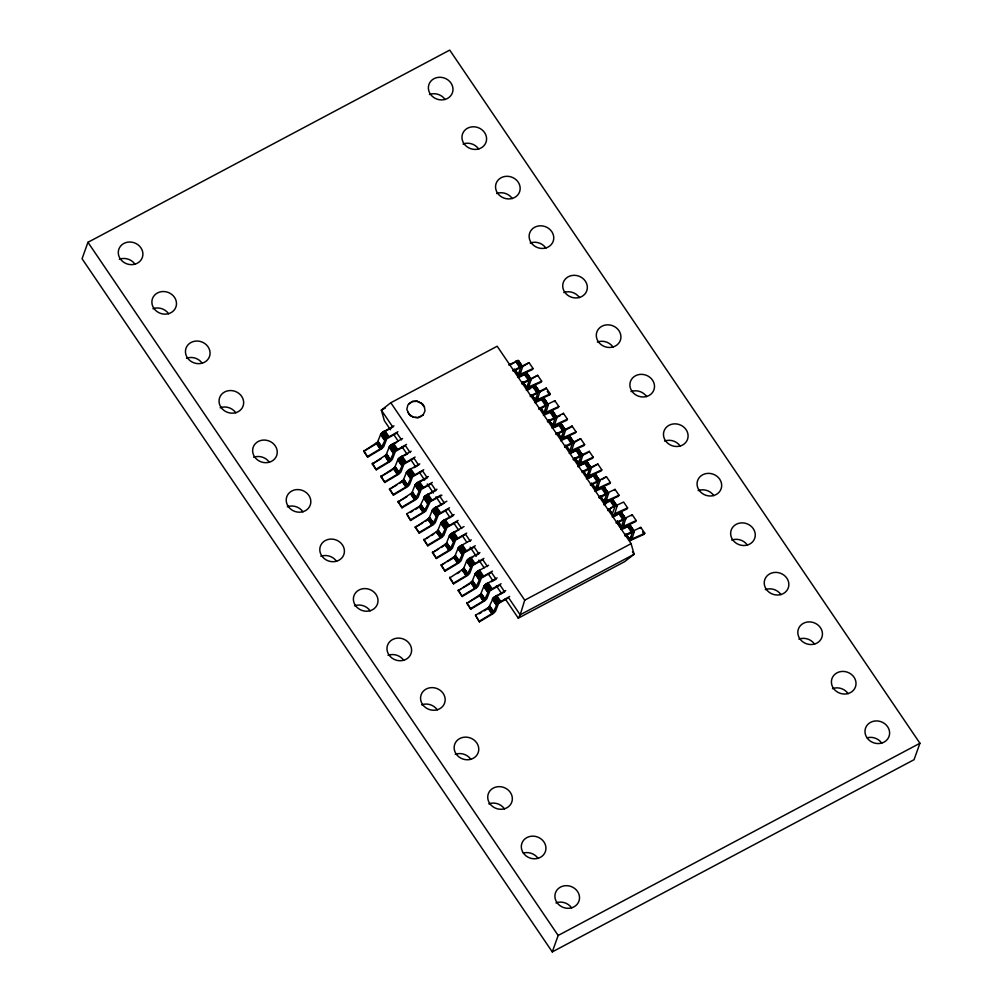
<?xml version="1.0" encoding="UTF-8"?>
<svg xmlns="http://www.w3.org/2000/svg" width="1002" height="1002" viewBox="0 0 1002 1002"><rect width="100%" height="100%" fill="white"/><g stroke="black" fill="none" stroke-linecap="round" stroke-linejoin="round"><path stroke-width="1.5" d="M393.986 425.863L382.388 432.376L380.747 434.129L377.529 442.195L363.688 451.276L367.659 457.125L381.8 448.658L383.728 446.654L386.785 438.763L396.88 433.027L401.501 439.853M367.659 457.125L363.764 450.499M410.106 452.528L405.472 445.702L395.377 451.439L392.321 459.317L390.392 461.333L376.251 469.8L372.281 463.951L386.121 454.87L389.34 446.804L390.98 445.038L402.579 438.538M376.251 469.8L372.356 463.174M418.698 465.191L414.064 458.365L403.969 464.101L400.913 471.992L398.984 473.996L384.843 482.463L380.873 476.626L394.713 467.533L397.932 459.48L399.585 457.714L411.171 451.201M384.843 482.463L380.948 475.837M420.139 481.661L427.29 477.866L422.669 471.04L412.573 476.777L409.517 484.655L407.576 486.671L393.435 495.138L389.477 489.289L403.305 480.208L406.536 472.142L408.177 470.389L419.763 463.876M393.435 495.138L389.54 488.513M428.731 494.337L435.883 490.529L431.261 483.715L421.166 489.452L418.11 497.33L416.168 499.347L402.027 507.814L398.07 501.964L411.91 492.871L415.129 484.818L416.769 483.052L428.355 476.551M402.027 507.814L398.145 501.188M436.96 489.214L424.835 496.19L420.013 505.972L406.737 513.851L410.632 520.476L425.737 511.158L430.259 501.651L441.882 495.301M410.632 520.476L406.737 513.851M453.079 515.88L448.445 509.054L438.35 514.79L435.294 522.668L433.365 524.685L419.224 533.152L415.254 527.303L429.094 518.222L432.313 510.156L433.966 508.39L446.842 501.2M419.224 533.152L415.329 526.526M454.144 514.552L442.558 521.065L440.905 522.831L437.686 530.885L423.846 539.978L427.816 545.814L441.957 537.348L443.886 535.344L446.955 527.453L457.037 521.716L461.671 528.542M427.816 545.814L423.921 539.189M470.264 541.218L465.642 534.392L455.547 540.128L452.491 548.006L450.549 550.023L436.409 558.49L432.451 552.641L446.278 543.56L449.51 535.494L451.15 533.74L464.039 526.538M436.409 558.49L432.513 551.864M471.328 539.903L459.743 546.403L458.102 548.169L454.883 556.223L441.043 565.316L445.013 571.165L459.141 562.698L461.083 560.682L464.139 552.803L474.234 547.067L478.856 553.881L475.286 555.784M445.013 571.165L441.118 564.527M479.933 552.565L468.335 559.078L466.694 560.832L463.475 568.898L449.635 577.979L453.605 583.828L467.746 575.361L469.675 573.344L472.731 565.466L482.826 559.73L487.46 566.556M453.605 583.828L449.71 577.202M491.281 581.761L496.053 579.219L491.418 572.405L481.323 578.141L478.267 586.02L476.338 588.036L462.198 596.503L458.227 590.654L472.067 581.573L475.286 573.507L476.939 571.741L488.525 565.241M462.198 596.503L458.302 589.877M497.117 577.903L485.532 584.417L483.891 586.183L480.659 594.236L466.819 603.329L470.79 609.166L484.93 600.699L486.859 598.695L489.928 590.804L500.011 585.068L504.645 591.894L497.493 595.689M470.79 609.166L466.894 602.54M505.709 590.579L493.585 597.555L488.776 607.337L475.499 615.215L479.382 621.841L493.523 613.374L495.464 611.358L498.52 603.48L508.615 597.743L520.176 614.802L518.284 618.159L505.158 598.795M479.382 621.841L475.499 615.215M513.011 370.577L529.081 362.674L533.051 368.511L520.163 374.372L522.556 366.745L518.372 360.532L509.041 364.741M527.127 373.859L525.336 373.408L517.633 377.403M521.604 383.252L537.673 375.337L541.644 381.186L528.643 386.997L531.148 379.42L527.127 373.345M530.196 395.928L546.265 388.012L550.236 393.861L537.348 399.71L539.74 392.095L535.556 385.87L526.238 390.079M538.8 408.591L554.87 400.675L558.828 406.524L545.94 412.386L548.345 404.758L544.149 398.533L534.83 402.741M547.393 421.266L563.462 413.35L567.433 419.199L554.544 425.048L556.937 417.433L552.753 411.208L543.422 415.417M555.985 433.929L572.054 426.025L576.025 431.862L563.137 437.724L565.529 430.096L561.345 423.884L552.014 428.092M572.781 442.408L580.646 438.688L584.617 444.537L571.729 450.386L574.121 442.771L569.938 436.546L560.606 440.755M581.373 455.071L589.251 451.363L593.209 457.213L580.321 463.062L582.713 455.434L578.53 449.222L569.211 453.43M591.28 467.132L597.843 464.026L601.801 469.875L588.925 475.737L591.318 468.109L587.122 461.884L577.803 466.093M586.395 478.768L595.727 474.56L599.91 480.785L597.518 488.4L610.406 482.551L606.435 476.702L590.366 484.617M607.162 493.084L615.028 489.377L618.998 495.213L606.11 501.075L608.502 493.447L604.319 487.235L594.988 491.431M615.754 505.76L623.62 502.04L627.59 507.889L614.702 513.738L617.094 506.123L612.911 499.898L603.592 504.106M616.142 522.631L632.224 514.715L636.182 520.564L623.294 526.413L625.699 518.785L621.503 512.573L612.184 516.782M634.253 530.484L640.817 527.378L644.787 533.227L631.899 539.089L634.291 531.461L630.108 525.236L620.777 529.444M590.554 485.256L597.943 481.712L595.464 489.289L596.528 489.702L609.817 483.603L610.406 482.551M607.751 510.594C623.72 496.654 606.348 518.773 615.203 514.514L627.014 508.941L627.59 507.889M631.097 543.66L524.722 600.173L520.176 614.802L634.128 554.256L631.097 543.66L497.18 346.241L390.805 402.754L381.336 410.131L384.367 420.727L390.492 429.758M87.951 242.309L82.064 258.741L552.277 951.9L914.049 759.691L919.936 743.259L449.723 50.1L87.951 242.309L558.164 935.467L552.277 951.9M367.721 456.348L381.01 448.47L385.82 438.688L397.944 431.712M408.716 403.781L412.336 401.614L416.995 401.314L421.366 403.205L424.259 406.799L422.631 404.006L417.082 401.063L412.423 401.364L407.877 404.958L406.799 409.38L409.33 414.527L413.325 417.07L418.034 417.521L423.245 414.74L422.193 415.755M407.601 411.985L410.419 415.83L413.325 417.07M376.326 469.024L389.603 461.133L394.425 451.363L406.536 444.387M414.878 417.471L417.934 417.771L420.94 416.569M384.918 481.686L398.195 473.808L403.017 464.026L415.141 457.05M393.51 494.362L406.787 486.484L411.609 476.702L423.733 469.725M402.103 507.025L415.379 499.146L420.201 489.364L432.325 482.388M410.707 519.7L423.984 511.822L428.793 502.04L440.918 495.063M419.299 532.375L432.576 524.484L437.398 514.715L449.522 507.738M427.892 545.038L441.168 537.16L445.99 527.378L458.114 520.401M436.484 557.713L449.76 549.835L454.582 540.053L466.707 533.077M445.076 570.376L458.352 562.498L463.174 552.716L475.299 545.739M453.681 583.051L466.957 575.173L471.779 565.391L483.891 558.415M462.273 595.727L475.549 587.836L480.371 578.066L492.496 571.09M470.865 608.389L484.141 600.511L488.963 590.729L501.088 583.753M479.457 621.065L492.733 613.186L497.556 603.404L509.68 596.428M459.755 547.543L460.406 546.716M529.081 362.674L523.257 366.193M533.051 368.511L532.463 369.563L518.798 375.725L514.978 370.79M537.673 375.337L530.534 379.482M541.644 381.186L541.055 382.238L527.39 388.388L522.906 382.438M545.689 389.064L546.265 388.012M531.373 394.963L535.982 401.063L549.66 394.913L550.236 393.861M554.281 401.727L554.87 400.675M558.828 406.524L558.252 407.576L544.574 413.738L540.754 408.803M562.873 414.402L563.462 413.35M567.433 419.199L566.844 420.251L553.179 426.401L548.557 420.301M571.478 427.065L572.054 426.025M576.025 431.862L575.436 432.914L561.771 439.076L557.15 432.964M580.646 438.688L574.822 442.22M584.617 444.537L584.041 445.589L570.363 451.739L566.543 446.804M588.662 452.416L589.251 451.363M593.209 457.213L592.633 458.265L578.956 464.414L574.346 458.315M597.843 464.026L592.019 467.558M601.801 469.875L601.225 470.927L587.548 477.077L582.939 470.978M606.435 476.702L601.914 479.607M614.451 490.416L615.028 489.377M618.998 495.213L618.409 496.266L604.745 502.428L600.123 496.316M631.636 515.767L632.224 514.715M636.182 520.564L635.606 521.616L623.808 527.177C618.359 531.085 613.5 511.371 621.628 527.741M640.228 528.43L640.817 527.378M625.912 534.329L630.521 540.429L644.198 534.279L644.787 533.227M382.488 433.34L384.242 431.799M423.157 415.003L425.011 410.858L424.36 406.536M425.599 496.491L426.288 495.802M468.761 559.617L469.562 558.928M494.55 597.63L495.339 596.942M387.398 454.632L385.294 456.298M417.433 483.365L418.297 482.688M486.183 584.73L487.385 583.84M378.343 442.383L377.278 443.222M395.527 467.721L393.298 469.324M421.316 505.734L420.251 506.574M409.104 470.464L410.357 469.625M429.395 518.836L428.267 519.65M455.184 556.849L454.044 557.651M426.589 495.577L427.215 495.151M452.365 533.59L453.33 532.976M478.154 571.591L479.119 570.99M403.055 481.236L399.41 483.452M437.436 531.924L436.271 532.676M463.225 569.925L462.047 570.689M401.113 457.338L401.764 456.95M469.875 558.703L472.906 557.049M495.652 596.716L496.303 596.328M488.425 608.339L484.116 610.894M364.928 450.549L376.101 443.986M372.281 463.951L380.973 458.841M380.873 476.626L392.045 470.063M389.477 489.289L396.917 484.918M398.07 501.964L406.762 496.854M410.382 512.448L412.874 510.982M415.354 509.53L417.834 508.064M415.254 527.303L422.706 522.931M425.186 521.466L427.666 520.013M426.338 538.512L428.818 537.059M431.298 535.594L433.778 534.141M432.451 552.641L438.651 548.996M441.143 547.543L443.623 546.077M442.283 564.589L444.763 563.124M447.243 561.671L453.455 558.026M457.087 573.607L459.567 572.155M458.227 590.654L460.72 589.201M463.2 587.736L469.399 584.091M469.312 601.864L479.244 596.027M479.144 613.8L481.624 612.347M392.847 444.462L396.742 442.383M444.412 520.489L451.889 516.506M385.457 407.939L381.336 410.131L392.909 427.178M384.568 431.612L391.719 427.816M509.241 365.379L514.001 362.849M513.212 371.228L520.589 367.684L518.147 375.462M519.023 377.416L524.66 374.523M521.804 383.891L529.181 380.347L526.739 388.137M404.144 455.685L407.714 453.793M527.616 390.091L530.008 388.826M530.396 396.567L537.773 393.022L535.331 400.8M413.926 467.721L417.508 465.83M538.988 409.242L546.366 405.697L543.936 413.475M547.58 421.905L554.97 418.36L552.528 426.151M554.594 427.466L558.177 425.562M556.185 434.58L563.562 431.035L561.12 438.813M436.133 507.638L443.285 503.831M564.577 446.604L571.691 442.846L574.071 442.546M564.777 447.243L572.155 443.698L569.712 451.489M570.589 453.443L575.674 450.75M573.169 459.279L580.283 455.522L582.663 455.221M573.369 459.918L580.747 456.373L578.304 464.151M454.52 532.338L456.899 531.073M578.004 466.744L583.953 463.575M581.774 471.942L588.875 468.185L591.255 467.884M583.151 471.955L589.427 469.111L586.909 476.827M588.976 478.142L591.355 476.877M598.958 497.28L606.072 493.535L608.452 493.222M599.158 497.931L606.536 494.387L604.093 502.165M603.78 504.757L606.16 503.48M607.55 509.955L614.664 506.198L617.044 505.897M613.575 516.794L617.144 514.89M616.343 523.269L623.72 519.725L621.278 527.503M623.357 528.831L626.926 526.927M624.747 535.293L631.849 531.536L634.228 531.235M624.935 535.945L632.312 532.4L629.882 540.178M518.284 618.159L624.659 561.634L634.128 554.256L632.475 551.826M558.164 935.467L919.936 743.259M515.203 362.21L516.481 361.797M566.769 438.237L567.633 437.874M540.441 391.531L544.374 389.678M556.323 417.496L560.256 415.642M566.23 429.545L570.163 427.691M582.112 455.509L587.347 453.029M558.49 425.412L559.592 425.186M584.266 463.425L585.481 463.387M575.812 458.402L574.472 458.465M618.785 521.754L617.32 521.666M522.505 366.519L521.24 366.406L517.27 360.57M531.098 379.194L529.833 379.082L525.862 373.232M539.69 391.87L538.425 391.757L534.467 385.908M548.282 404.532L547.017 404.42L543.059 398.571M556.887 417.208L555.622 417.095L551.651 411.246M565.479 429.871L564.214 429.758L560.243 423.909M599.86 480.559L598.595 480.446L594.624 474.597M625.636 518.573L624.371 518.46L620.413 512.611M600.261 496.466L601.15 496.529M626.263 534.567L630.521 540.429M547.28 391.394L549.66 394.913M642.608 531.937L644.198 534.279M518.097 360.457L522.556 366.745M526.689 373.132L531.148 379.42M535.293 385.795L539.74 392.095M543.886 398.47L548.345 404.758M552.478 411.146L556.937 417.433M561.07 423.808L565.529 430.096M569.662 436.484L574.121 442.771M578.267 449.147L582.713 455.434M586.859 461.822L591.318 468.109M595.451 474.497L599.91 480.785M604.043 487.16L608.502 493.447M612.635 499.835L617.094 506.123M621.24 512.498L625.699 518.785M629.832 525.173L634.291 531.461M522.493 367.045L518.535 360.682M527.916 375.036L531.085 379.708M539.69 392.383L535.719 386.02M548.282 405.046L544.324 398.683M556.874 417.721L552.916 411.359M561.508 424.547L565.466 430.397M574.071 443.059L570.1 436.697M582.663 455.735L578.693 449.372M591.255 468.397L587.297 462.035M599.058 479.908L595.889 474.71M608.439 493.748L604.482 487.385M617.044 506.411L613.074 500.048M625.636 519.086L621.678 512.723M634.228 531.749L630.271 525.386M517.733 360.469L521.691 366.319M526.326 373.145L530.296 378.994M534.918 385.808L538.888 391.657M543.51 398.483L547.48 404.332M552.102 411.146L556.072 416.995M560.707 423.821L564.665 429.67M569.299 436.496L573.269 442.345M577.891 449.159L581.861 455.008M586.483 461.834L590.454 467.683M595.088 474.497L599.046 480.346M603.68 487.172L607.638 493.022M612.272 499.848L616.243 505.697M620.864 512.51L624.835 518.36M629.456 525.186L633.427 531.035M568.835 436.584L572.806 442.433M577.44 449.259L581.398 455.108M586.032 461.922L590.003 467.771M603.217 487.26L607.187 493.109M611.809 499.935L615.779 505.785M629.005 525.273L632.976 531.123M516.744 360.733L520.714 366.582M525.336 373.408L529.307 379.257M533.928 386.071L537.899 391.92M542.52 398.746L546.491 404.595M551.125 411.421L555.083 417.258M559.717 424.084L563.688 429.933M568.309 436.759L572.28 442.608M576.902 449.422L580.872 455.271M585.506 462.097L589.464 467.947M594.098 474.773L598.056 480.609M602.69 487.435L606.661 493.285M611.283 500.111L615.253 505.96M619.875 512.773L623.845 518.623M628.479 525.449L632.437 531.298M516.155 360.983L520.126 366.832M524.747 373.646L528.718 379.495M533.34 386.321L537.31 392.17M541.944 398.984L545.902 404.833M550.536 411.659L554.507 417.508M559.129 424.334L563.099 430.184M567.721 436.997L571.691 442.846M576.313 449.673L580.283 455.522M584.918 462.335L588.875 468.185M593.51 475.011L597.48 480.86M602.102 487.686L606.072 493.535M610.694 500.349L614.664 506.198M619.299 513.024L623.257 518.873M627.891 525.687L631.849 531.536M515.529 361.284L519.499 367.133M524.121 373.959L528.092 379.808M532.713 386.634L536.684 392.471M541.318 399.297L545.276 405.146M549.91 411.972L553.881 417.821M558.502 424.635L562.473 430.484M567.094 437.31L571.065 443.16M575.687 449.986L579.657 455.822M584.291 462.648L588.249 468.498M592.883 475.324L596.854 481.173M601.476 487.987L605.446 493.836M610.068 500.662L614.038 506.511M618.672 513.337L622.63 519.174M627.265 526L631.222 531.849M519.662 371.755L521.253 374.084M528.254 384.417L529.845 386.759M536.847 397.093L538.437 399.435M545.451 409.755L547.029 412.098M562.636 435.106L564.226 437.436M579.82 460.444L581.41 462.786M588.424 473.107L590.003 475.449M605.609 498.457L607.199 500.787M622.806 523.795L624.384 526.138M631.398 536.458L632.976 538.8M519.387 371.867L520.977 374.209M536.584 397.205L538.162 399.547M562.36 435.219L563.951 437.561M579.557 460.557L581.135 462.899M596.741 485.907L598.332 488.237M605.333 498.57L606.924 500.912M622.53 523.908L624.108 526.25M536.333 397.306L537.911 399.635M579.306 460.644L580.884 462.987M596.491 485.995L598.081 488.325M578.192 461.909L579.782 464.252M516.005 370.99L517.583 373.333M533.978 397.506L536.358 401.013M540.992 407.839L542.583 410.169M551.175 422.844L553.555 426.351M558.177 433.177L559.767 435.519M569.161 449.359L570.739 451.689M576.163 459.68L579.331 464.364M594.148 486.195L595.739 488.538M619.136 523.031L620.726 525.374M629.319 538.049L630.909 540.391M514.201 369.137L518.798 375.725M522.793 381.812L527.39 388.388M532.012 395.214L535.982 401.063M540.617 407.889L544.574 413.738M548.582 419.813L553.179 426.401M557.801 433.227L561.771 439.076M565.767 445.164L570.363 451.739M574.985 458.565L578.956 464.414M583.59 471.241L587.548 477.077M591.556 483.164L595.526 489.014M600.774 496.579L604.745 502.428M609.366 509.241L612.71 514.352M617.345 521.178L621.929 527.766M514.139 369.4L518.497 375.7M522.743 382.075L527.09 388.375M531.336 394.75L535.682 401.038M540.091 407.776L544.274 413.713M548.52 420.088L552.866 426.389M557.275 433.115L561.471 439.051M565.717 445.427L570.063 451.727M574.309 458.102L578.655 464.389M583.064 471.128L587.247 477.065M591.493 483.44L595.839 489.74M600.085 496.103L604.444 502.403M608.853 509.141L613.036 515.078M625.874 534.116L630.22 540.416M592.32 484.818L595.501 489.502M608.728 508.991L612.685 514.84M390.805 402.754L524.722 600.173M439.853 496.378L444.475 503.204M393.999 434.918L398.37 441.381M401.877 446.541L407.125 454.282M410.62 459.442L415.003 465.892M419.375 472.343L424.635 480.083M427.253 483.953L433.378 492.984M436.008 496.867L441.256 504.607M445.639 511.058L450.011 517.508M453.518 522.668L458.766 530.409M462.273 535.569L466.644 542.019M470.151 547.18L476.276 556.21M478.893 560.093L484.154 567.833M488.525 574.284L492.909 580.734M496.403 585.894L501.651 593.635M384.906 430.685L388.864 436.534M393.498 443.36L397.468 449.209M402.09 456.035L406.06 461.872M410.682 468.698L414.653 474.547M419.274 481.373L423.245 487.222M427.879 494.036L431.837 499.885M436.471 506.711L440.442 512.561M445.063 519.387L449.034 525.223M453.655 532.049L457.626 537.899M462.26 544.725L466.218 550.574M470.852 557.388L474.81 563.237M479.444 570.063L483.415 575.912M488.037 582.738L492.007 588.575M496.629 595.401L500.599 601.25M384.254 431.06L388.225 436.897M392.847 443.723L396.817 449.572M401.439 456.398L405.409 462.248M410.043 469.061L414.001 474.91M418.636 481.737L422.606 487.586M427.228 494.412L431.198 500.248M435.82 507.075L439.79 512.924M444.425 519.75L448.382 525.599M453.017 532.413L456.975 538.262M461.609 545.088L465.579 550.937M470.201 557.763L474.171 563.6M478.793 570.426L482.764 576.275M487.398 583.101L491.356 588.951M495.99 595.764L499.96 601.613M383.603 431.461L387.574 437.31M392.208 444.137L396.166 449.986M400.8 456.812L404.77 462.648M409.392 469.475L413.363 475.324M417.984 482.15L421.955 487.999M426.576 494.813L430.547 500.662M435.181 507.488L439.139 513.337M443.773 520.163L447.744 526M452.365 532.826L456.336 538.675M460.958 545.501L464.928 551.351M469.562 558.164L473.52 564.013M478.154 570.839L482.112 576.689M486.747 583.515L490.717 589.351M495.339 596.177L499.309 602.027M382.977 431.912L386.947 437.761M391.582 444.575L395.539 450.424M400.174 457.25L404.132 463.099M408.766 469.925L412.736 475.775M417.358 482.588L421.328 488.437M425.95 495.264L429.921 501.113M434.555 507.926L438.513 513.775M443.147 520.602L447.117 526.451M451.739 533.277L455.71 539.114M460.331 545.94L464.302 551.789M468.923 558.615L472.894 564.464M477.528 571.278L481.486 577.127M486.12 583.953L490.091 589.802M494.712 596.628L498.683 602.465M382.388 432.376L386.359 438.225M390.98 445.038L394.951 450.887M399.585 457.714L403.543 463.563M408.177 470.389L412.148 476.226M416.769 483.052L420.74 488.901M425.362 495.727L429.332 501.576M433.966 508.39L437.924 514.239M442.558 521.065L446.516 526.914M451.15 533.74L455.121 539.577M459.743 546.403L463.713 552.252M468.335 559.078L472.305 564.928M476.939 571.741L480.897 577.59M485.532 584.417L489.502 590.266M494.124 597.092L498.094 602.928M381.862 432.839L385.82 438.688M390.454 445.514L394.425 451.363M399.047 458.177L403.017 464.026M407.639 470.852L411.609 476.702M416.243 483.528L420.201 489.364M424.835 496.19L428.793 502.04M433.428 508.866L437.398 514.715M442.02 521.528L445.99 527.378M450.612 534.204L454.582 540.053M459.217 546.867L463.174 552.716M467.809 559.542L471.779 565.391M476.401 572.217L480.371 578.066M484.993 584.88L488.963 590.729M493.585 597.555L497.556 603.404M381.399 433.302L385.369 439.152M389.991 445.965L393.961 451.814M398.583 458.64L402.553 464.49M407.188 471.316L411.146 477.152M415.78 483.979L419.738 489.828M424.372 496.654L428.342 502.503M432.964 509.317L436.935 515.166M441.556 521.992L445.527 527.841M450.161 534.667L454.119 540.504M458.753 547.33L462.724 553.179M467.345 560.005L471.316 565.854M475.937 572.668L479.908 578.517M484.53 585.343L488.5 591.193M493.134 598.006L497.092 603.855M381.023 433.741L384.993 439.577M389.615 446.404L393.586 452.253M398.207 459.079L402.178 464.928M406.812 471.742L410.77 477.591M415.404 484.417L419.375 490.266M423.996 497.08L427.967 502.929M432.588 509.755L436.559 515.604M441.193 522.43L445.151 528.279M449.785 535.093L453.743 540.942M458.377 547.768L462.348 553.618M466.97 560.431L470.94 566.28M475.562 573.106L479.532 578.956M484.166 585.782L488.124 591.631M492.759 598.444L496.729 604.294M380.747 434.129L384.718 439.978M389.34 446.804L393.31 452.653M397.932 459.48L401.902 465.316M406.536 472.142L410.494 477.992M415.129 484.818L419.099 490.667M423.721 497.48L427.691 503.33M432.313 510.156L436.283 516.005M440.905 522.831L444.875 528.668M449.51 535.494L453.468 541.343M458.102 548.169L462.072 554.018M466.694 560.832L470.664 566.681M475.286 573.507L479.257 579.356M483.891 586.183L487.849 592.019M492.483 598.845L496.441 604.694M380.572 434.48L384.543 440.329M389.177 447.155L393.135 453.004M397.769 459.83L401.727 465.667M406.361 472.493L410.332 478.342M414.953 485.168L418.924 491.018M423.545 497.831L427.516 503.68M432.15 510.506L436.108 516.356M440.742 523.182L444.713 529.018M449.334 535.845L453.305 541.694M457.927 548.52L461.897 554.369M466.519 561.183L470.489 567.032M475.123 573.858L479.081 579.707M483.715 586.533L487.686 592.37M492.308 599.196L496.278 605.045M378.08 441.456L382.05 447.305M386.672 454.131L390.642 459.968M395.264 466.794L399.234 472.643M403.869 479.47L407.827 485.319M412.461 492.132L416.431 497.981M421.053 504.808L425.023 510.657M429.645 517.483L433.615 523.32M438.25 530.146L442.208 535.995M446.842 542.821L450.8 548.67M455.434 555.484L459.404 561.333M464.026 568.159L467.997 574.008M472.618 580.834L476.589 586.671M481.223 593.497L485.181 599.346M489.815 606.172L493.786 612.022M378.005 441.619L381.975 447.468M386.597 454.282L390.567 460.131M395.189 466.957L399.159 472.806M403.793 479.62L407.751 485.469M412.386 492.295L416.356 498.144M420.978 504.97L424.948 510.82M429.57 517.633L433.54 523.482M438.162 530.308L442.132 536.158M446.767 542.971L450.725 548.82M455.359 555.647L459.329 561.496M463.951 568.322L467.921 574.159M472.543 580.985L476.514 586.834M481.148 593.66L485.106 599.509M489.74 606.323L493.698 612.172M377.879 441.794L381.85 447.643M386.484 454.47L390.442 460.306M395.076 467.132L399.047 472.982M403.668 479.808L407.639 485.657M412.26 492.47L416.231 498.32M420.853 505.146L424.823 510.995M429.457 517.821L433.415 523.658M438.049 530.484L442.02 536.333M446.642 543.159L450.612 549.008M455.234 555.822L459.204 561.671M463.838 568.497L467.796 574.346M472.43 581.16L476.388 587.009M481.023 593.835L484.993 599.684M489.615 606.511L493.585 612.36M377.729 441.995L381.687 447.831M386.321 454.657L390.279 460.507M394.913 467.333L398.884 473.182M403.505 479.996L407.476 485.845M412.098 492.671L416.068 498.52M420.702 505.346L424.66 511.183M429.294 518.009L433.265 523.858M437.887 530.684L441.857 536.533M446.479 543.347L450.449 549.196M455.071 556.022L459.041 561.871M463.675 568.685L467.633 574.534M472.268 581.36L476.238 587.21M480.86 594.036L484.83 599.885M489.452 606.698L493.422 612.548M377.529 442.195L381.486 448.044M386.121 454.87L390.091 460.72M394.713 467.533L398.683 473.382M403.305 480.208L407.275 486.058M411.91 492.871L415.868 498.72M420.502 505.547L424.472 511.396M429.094 518.222L433.064 524.059M437.686 530.885L441.657 536.734M446.278 543.56L450.249 549.409M454.883 556.223L458.841 562.072M463.475 568.898L467.446 574.747M472.067 581.573L476.038 587.41M480.659 594.236L484.63 600.085M489.264 606.911L493.222 612.761M377.291 442.408L381.261 448.257M385.895 455.083L389.853 460.92M394.487 467.746L398.445 473.595M403.08 480.421L407.05 486.271M411.672 493.084L415.642 498.933M420.264 505.76L424.234 511.609M428.869 518.435L432.826 524.271M437.461 531.098L441.431 536.947M446.053 543.773L450.023 549.622M454.645 556.436L458.615 562.285M463.237 569.111L467.208 574.96M471.842 581.786L475.8 587.623M480.434 594.449L484.404 600.298M489.026 607.124L492.997 612.973M377.04 442.621L381.01 448.47M385.632 455.296L389.603 461.133M394.224 467.959L398.195 473.808M402.817 480.634L406.787 486.484M411.421 493.297L415.379 499.146M420.013 505.972L423.984 511.822M428.605 518.648L432.576 524.484M437.198 531.31L441.168 537.16M445.802 543.986L449.76 549.835M454.394 556.649L458.352 562.498M462.987 569.324L466.957 575.173M471.579 581.987L475.549 587.836M480.171 594.662L484.141 600.511M488.776 607.337L492.733 613.186M376.765 442.834L380.722 448.671M385.357 455.497L389.327 461.346M393.949 468.172L397.919 474.021M402.541 480.835L406.511 486.684M411.146 493.51L415.104 499.359M419.738 506.185L423.696 512.022M428.33 518.848L432.3 524.697M436.922 531.523L440.893 537.373M445.514 544.186L449.485 550.035M454.119 556.861L458.077 562.711M462.711 569.537L466.682 575.373M471.303 582.2L475.274 588.049M479.895 594.875L483.866 600.724M488.488 607.538L492.458 613.387M376.476 443.022L380.434 448.871M385.069 455.697L389.026 461.546M393.661 468.372L397.631 474.209M402.253 481.035L406.223 486.884M410.845 493.71L414.815 499.56M419.45 506.373L423.408 512.222M428.042 519.049L432.012 524.898M436.634 531.724L440.604 537.56M445.226 544.387L449.197 550.236M453.818 557.062L457.789 562.911M462.423 569.725L466.381 575.574M471.015 582.4L474.986 588.249M479.607 595.063L483.578 600.912M488.199 607.738L492.17 613.587M376.176 443.21L380.146 449.059M384.768 455.885L388.738 461.722M393.36 468.548L397.331 474.397M401.965 481.223L405.923 487.072M410.557 493.886L414.527 499.735M419.149 506.561L423.12 512.41M427.741 519.236L431.712 525.073M436.333 531.899L440.304 537.748M444.938 544.574L448.896 550.424M453.53 557.237L457.501 563.086M462.122 569.913L466.093 575.762M470.715 582.575L474.685 588.424M479.319 595.251L483.277 601.1M487.911 607.926L491.869 613.775M119.363 259.242A12.462 11.172 19.7 0 1 135.045 264.277M152.955 308.754A12.462 11.172 19.7 0 1 168.624 313.789M186.535 358.265A12.462 11.172 19.7 0 1 202.216 363.3M220.127 407.776A12.462 11.172 19.7 0 1 235.796 412.811M253.706 457.288A12.462 11.172 19.7 0 1 269.388 462.323M287.298 506.799A12.462 11.172 19.7 0 1 302.967 511.834M320.878 556.31A12.462 11.172 19.7 0 1 336.559 561.345M354.47 605.822A12.462 11.172 19.7 0 1 370.139 610.857M388.05 655.333A12.462 11.172 19.7 0 1 403.731 660.368M421.642 704.844A12.462 11.172 19.7 0 1 437.31 709.879M455.221 754.356A12.462 11.172 19.7 0 1 470.902 759.391M488.813 803.867A12.462 11.172 19.7 0 1 504.482 808.902M523.921 852.915A12.462 11.172 19.7 0 1 538.074 858.413M555.985 902.89A12.462 11.172 19.7 0 1 571.654 907.925M867.594 737.685A12.462 11.172 19.7 0 1 881.747 743.183M832.487 688.637A12.462 11.172 19.7 0 1 848.155 693.672M798.907 639.126A12.462 11.172 19.7 0 1 814.576 644.161M765.315 589.614A12.462 11.172 19.7 0 1 780.984 594.649M731.736 540.103A12.462 11.172 19.7 0 1 747.404 545.138M698.143 490.592A12.462 11.172 19.7 0 1 713.812 495.627M664.564 441.08A12.462 11.172 19.7 0 1 680.233 446.115M630.972 391.569A12.462 11.172 19.7 0 1 646.641 396.604M597.392 342.058A12.462 11.172 19.7 0 1 613.061 347.093M563.8 292.546A12.462 11.172 19.7 0 1 579.469 297.581M530.221 243.035A12.462 11.172 19.7 0 1 545.89 248.07M496.629 193.524A12.462 11.172 19.7 0 1 512.298 198.559M463.049 144.012A12.462 11.172 19.7 0 1 478.718 149.047M429.457 94.501A12.462 11.172 19.7 0 1 445.126 99.536M120.253 258.817A12.462 11.172 19.7 0 0 141.57 259.155A12.462 11.172 19.7 0 0 129.934 242.008A12.462 11.172 19.7 0 0 120.253 258.817M153.845 308.328A12.462 11.172 19.7 0 0 175.162 308.666A12.462 11.172 19.7 0 0 163.526 291.519A12.462 11.172 19.7 0 0 153.845 308.328M187.424 357.839A12.462 11.172 19.7 0 0 208.742 358.177A12.462 11.172 19.7 0 0 197.118 341.031A12.462 11.172 19.7 0 0 187.424 357.839M221.016 407.351A12.462 11.172 19.7 0 0 242.334 407.689A12.462 11.172 19.7 0 0 230.698 390.542A12.462 11.172 19.7 0 0 221.016 407.351M254.596 456.862A12.462 11.172 19.7 0 0 275.913 457.2A12.462 11.172 19.7 0 0 264.29 440.053A12.462 11.172 19.7 0 0 254.596 456.862M288.188 506.373A12.462 11.172 19.7 0 0 309.505 506.711A12.462 11.172 19.7 0 0 297.87 489.565A12.462 11.172 19.7 0 0 288.188 506.373M321.767 555.885A12.462 11.172 19.7 0 0 343.085 556.223A12.462 11.172 19.7 0 0 331.462 539.076A12.462 11.172 19.7 0 0 321.767 555.885M355.359 605.396A12.462 11.172 19.7 0 0 376.677 605.734A12.462 11.172 19.7 0 0 365.041 588.587A12.462 11.172 19.7 0 0 355.359 605.396M388.939 654.907A12.462 11.172 19.7 0 0 410.269 655.245A12.462 11.172 19.7 0 0 398.633 638.099A12.462 11.172 19.7 0 0 388.939 654.907M422.531 704.419A12.462 11.172 19.7 0 0 443.848 704.757A12.462 11.172 19.7 0 0 432.213 687.61A12.462 11.172 19.7 0 0 422.531 704.419M456.11 753.93A12.462 11.172 19.7 0 0 477.44 754.268A12.462 11.172 19.7 0 0 465.805 737.121A12.462 11.172 19.7 0 0 456.11 753.93M489.702 803.441A12.462 11.172 19.7 0 0 511.02 803.779A12.462 11.172 19.7 0 0 499.384 786.633A12.462 11.172 19.7 0 0 489.702 803.441M523.282 852.952A12.462 11.172 19.7 0 0 544.612 853.291A12.462 11.172 19.7 0 0 532.976 836.144A12.462 11.172 19.7 0 0 523.282 852.952M556.874 902.464A12.462 11.172 19.7 0 0 578.192 902.802A12.462 11.172 19.7 0 0 566.556 885.655A12.462 11.172 19.7 0 0 556.874 902.464M866.955 737.722A12.462 11.172 19.7 0 0 888.286 738.061A12.462 11.172 19.7 0 0 876.65 720.914A12.462 11.172 19.7 0 0 866.955 737.722M833.376 688.211A12.462 11.172 19.7 0 0 854.693 688.549A12.462 11.172 19.7 0 0 843.058 671.403A12.462 11.172 19.7 0 0 833.376 688.211M799.784 638.7A12.462 11.172 19.7 0 0 821.114 639.038A12.462 11.172 19.7 0 0 809.478 621.891A12.462 11.172 19.7 0 0 799.784 638.7M766.204 589.189A12.462 11.172 19.7 0 0 787.522 589.527A12.462 11.172 19.7 0 0 775.886 572.38A12.462 11.172 19.7 0 0 766.204 589.189M732.612 539.677A12.462 11.172 19.7 0 0 753.942 540.015A12.462 11.172 19.7 0 0 742.307 522.869A12.462 11.172 19.7 0 0 732.612 539.677M699.033 490.166A12.462 11.172 19.7 0 0 720.35 490.504A12.462 11.172 19.7 0 0 708.715 473.357A12.462 11.172 19.7 0 0 699.033 490.166M665.441 440.655A12.462 11.172 19.7 0 0 686.771 440.993A12.462 11.172 19.7 0 0 675.135 423.846A12.462 11.172 19.7 0 0 665.441 440.655M631.861 391.143A12.462 11.172 19.7 0 0 653.179 391.481A12.462 11.172 19.7 0 0 641.543 374.335A12.462 11.172 19.7 0 0 631.861 391.143M598.269 341.632A12.462 11.172 19.7 0 0 619.599 341.97A12.462 11.172 19.7 0 0 607.963 324.823A12.462 11.172 19.7 0 0 598.269 341.632M564.69 292.121A12.462 11.172 19.7 0 0 586.007 292.459A12.462 11.172 19.7 0 0 574.371 275.312A12.462 11.172 19.7 0 0 564.69 292.121M531.098 242.609A12.462 11.172 19.7 0 0 552.428 242.947A12.462 11.172 19.7 0 0 540.792 225.801A12.462 11.172 19.7 0 0 531.098 242.609M497.518 193.098A12.462 11.172 19.7 0 0 518.836 193.436A12.462 11.172 19.7 0 0 507.2 176.289A12.462 11.172 19.7 0 0 497.518 193.098M463.926 143.587A12.462 11.172 19.7 0 0 485.256 143.925A12.462 11.172 19.7 0 0 473.62 126.778A12.462 11.172 19.7 0 0 463.926 143.587M430.346 94.075A12.462 11.172 19.7 0 0 451.664 94.413A12.462 11.172 19.7 0 0 440.028 77.267A12.462 11.172 19.7 0 0 430.346 94.075"/></g></svg>
